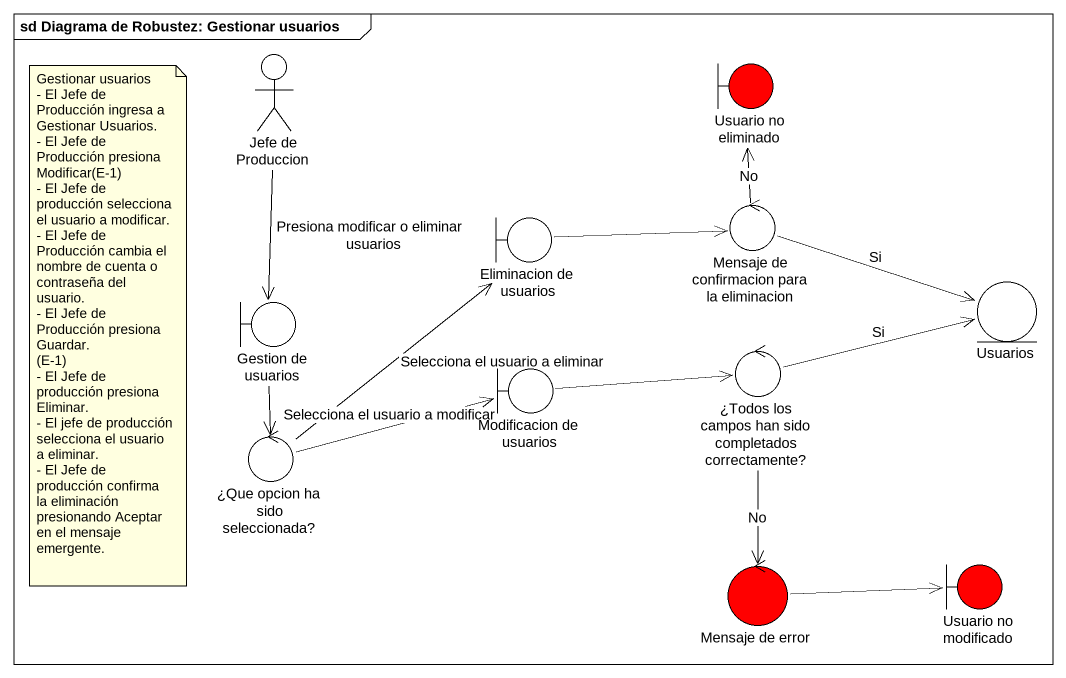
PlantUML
@startuml
mainframe sd Diagrama de Robustez: Gestionar usuarios
actor "Jefe de Produccion" as Jefe_de_Produccion
boundary "Usuario no eliminado" as Usuario_no_eliminado #FF0000
boundary "Eliminacion de usuarios" as Eliminacion_de_usuarios
control "Mensaje de confirmacion para la eliminacion" as Mensaje_de_confirmacion
boundary "Gestion de usuarios" as Gestion_de_usuarios
entity Usuarios
boundary "Modificacion de usuarios" as Modificacion_de_usuarios
control "¿Todos los campos han sido completados correctamente?" as Todos_los_campos_han_sido
control "¿Que opcion ha sido seleccionada?" as Que_opcion_ha_sido
control "Mensaje de error" as Mensaje_de_error #FF0000
boundary "Usuario no modificado" as Usuario_no_modificado #FF0000
Jefe_de_Produccion --> Gestion_de_usuarios : Presiona modificar o eliminar usuarios
Eliminacion_de_usuarios -right-> Mensaje_de_confirmacion
Mensaje_de_confirmacion -up-> Usuario_no_eliminado : No
Mensaje_de_confirmacion -right-> Usuarios : Si
Gestion_de_usuarios --> Que_opcion_ha_sido
Modificacion_de_usuarios -right-> Todos_los_campos_han_sido
Todos_los_campos_han_sido -right-> Usuarios : Si
Todos_los_campos_han_sido --> Mensaje_de_error : No
Que_opcion_ha_sido -up-> Eliminacion_de_usuarios : Selecciona el usuario a eliminar
Que_opcion_ha_sido -right-> Modificacion_de_usuarios : Selecciona el usuario a modificar
Mensaje_de_error -right-> Usuario_no_modificado
note as N1
  Gestionar usuarios
  - El Jefe de Producción ingresa a Gestionar Usuarios.
  - El Jefe de Producción presiona Modificar(E-1)
  - El Jefe de producción selecciona el usuario a modificar.
  - El Jefe de Producción cambia el nombre de cuenta o contraseña del usuario.
  - El Jefe de Producción presiona Guardar.
  (E-1)
  - El Jefe de producción presiona Eliminar.
  - El jefe de producción selecciona el usuario a eliminar.
  - El Jefe de producción confirma la eliminación presionando Aceptar en el mensaje emergente.
end note
@enduml
